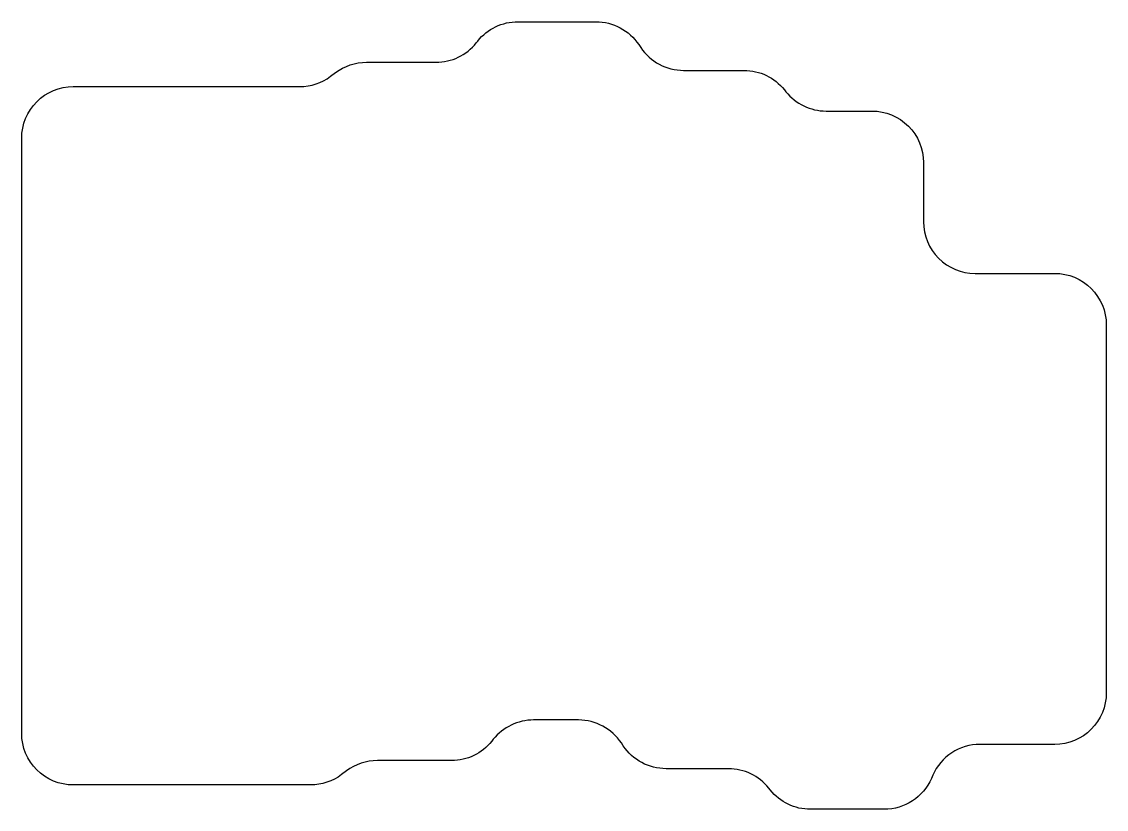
# Model space of a CAD drawing. Header units: millimetres. Extents: x -12 to 121, y -12 to 85.
import ezdxf

# ---------------------------------------------------------------- set-up
doc = ezdxf.new("R2010")
doc.units = ezdxf.units.MM
doc.layers.get('0').update_dxf_attribs({"linetype": 'CONTINUOUS'})

msp = doc.modelspace()

# ---------------------------------------------------------------- linework, layer by layer
msp.add_lwpolyline([(-12, 70.65, -0.414214), (-5.65, 77), (22.22, 77, 0.162278), (26.03, 78.27), (26.64, 78.73, -0.162278), (30.45, 80), (38.99, 80, 0.227838), (43.95, 82.38), (44.13, 82.62, -0.227838), (49.09, 85), (58.67, 85, -0.250765), (63.96, 82.17), (64.19, 81.83, 0.250765), (69.47, 79), (76.91, 79, -0.227838), (81.87, 76.62), (82.05, 76.38, 0.227838), (87.01, 74), (92.65, 74, -0.414214), (99, 67.65), (99, 60.35, 0.414214), (105.35, 54), (115.15, 54, -0.414214), (121.5, 47.65), (121.5, 2.35, -0.414214), (115.15, -4), (105.96, -4, 0.297973), (100.14, -7.8), (99.97, -8.2, -0.297973), (94.16, -12), (85.09, -12, -0.227838), (80.13, -9.62), (79.95, -9.38, 0.227838), (74.99, -7), (67.33, -7, -0.250765), (62.04, -4.17), (61.81, -3.83, 0.250765), (56.53, -1), (51.01, -1, 0.227838), (46.05, -3.38), (45.87, -3.62, -0.227838), (40.91, -6), (31.78, -6, 0.162278), (27.97, -7.27), (27.36, -7.73, -0.162278), (23.55, -9), (-5.65, -9, -0.414214), (-12, -2.65)], format="xyb", close=True)

doc.saveas('drawing.dxf')
